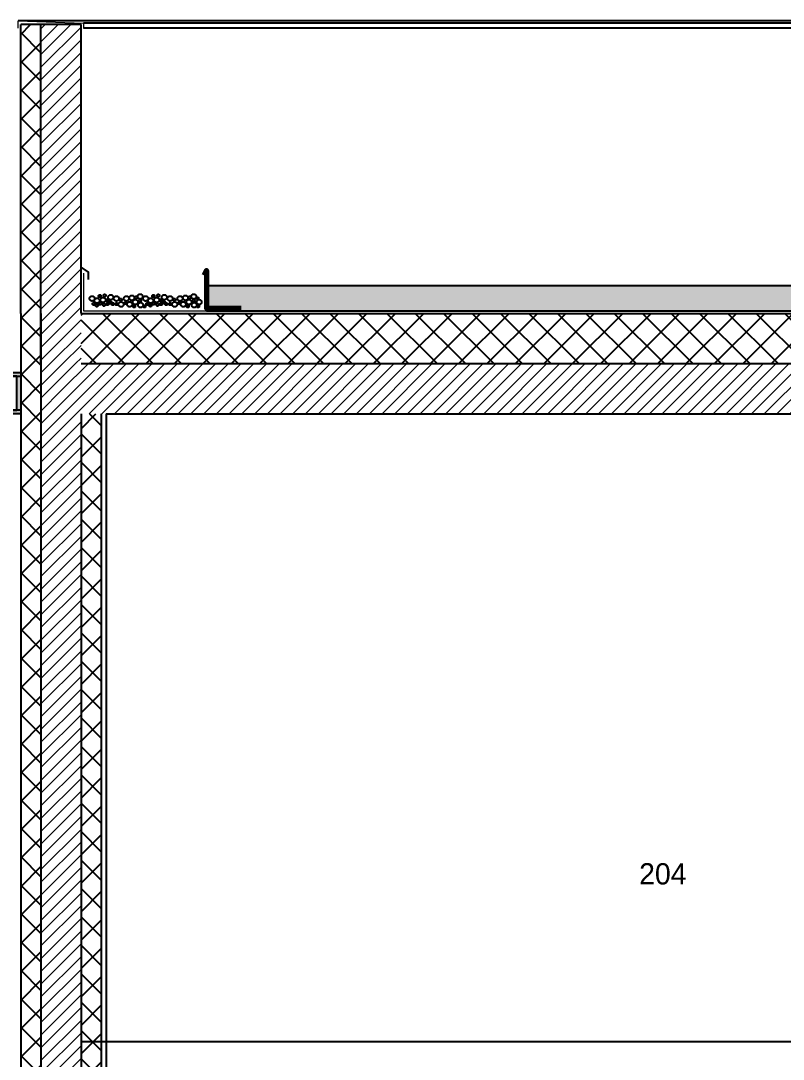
# Model space of a CAD drawing. Header units: centimetres. Extents: x -35664 to 50682, y -23001 to 23705.
# Drawn here: x 4324.2 to 4627.7, y -20225.9 to -19812.4 of the extents above; entities that cross this region are included whole.
import ezdxf

# ---------------------------------------------------------------- set-up
doc = ezdxf.new("R2010")
doc.units = ezdxf.units.CM
for name, color, linetype in [('B GÈnÈral_Hatch', 252, 'Continuous'), ('B Général', 252, 'Continuous'), ('prlm-Coupe', 252, 'Continuous')]:
    doc.layers.add(name, color=color, linetype=linetype)
doc.styles.add('Eurostile', font='Eurosti.TTF')
pattern_1 = [(45, (-23116.8977, 10090.366), (2.4253472, -2.6458333), [])]

# ---------------------------------------------------------------- blocks, each defined once
blk = doc.blocks.new('B 90.Groupe-903-1')
at = {"layer": 'B Général', "linetype": 'Continuous'}
for points in [[(4358.32, -12539.61), (4358.09, -12539.47), (4357.56, -12539.47), (4357.1, -12539.74), (4356.83, -12540.2), (4356.83, -12540.74), (4357.1, -12541.2), (4357.56, -12541.47), (4358.09, -12541.47), (4358.55, -12541.2), (4358.81, -12540.74), (4358.81, -12540.2), (4358.55, -12539.74), (4358.32, -12539.61)], [(4360.3, -12540.45), (4360.07, -12540.32), (4359.54, -12540.32), (4359.08, -12540.59), (4358.81, -12541.05), (4358.81, -12541.59), (4359.08, -12542.05), (4359.54, -12542.32), (4360.07, -12542.32), (4360.53, -12542.05), (4360.79, -12541.59), (4360.79, -12541.05), (4360.53, -12540.59), (4360.3, -12540.45)], [(4361.14, -12539.04), (4361.02, -12538.97), (4360.76, -12538.97), (4360.53, -12539.11), (4360.4, -12539.34), (4360.4, -12539.61), (4360.53, -12539.84), (4360.76, -12539.97), (4361.02, -12539.97), (4361.25, -12539.84), (4361.38, -12539.61), (4361.38, -12539.34), (4361.25, -12539.11), (4361.14, -12539.04)], [(4362.67, -12540.18), (4362.44, -12540.05), (4361.91, -12540.05), (4361.45, -12540.32), (4361.19, -12540.78), (4361.19, -12541.32), (4361.45, -12541.78), (4361.91, -12542.05), (4362.44, -12542.05), (4362.9, -12541.78), (4363.17, -12541.32), (4363.17, -12540.78), (4362.9, -12540.32), (4362.67, -12540.18)], [(4363.1, -12538.84), (4362.98, -12538.77), (4362.72, -12538.77), (4362.49, -12538.91), (4362.35, -12539.14), (4362.35, -12539.41), (4362.49, -12539.64), (4362.72, -12539.77), (4362.98, -12539.77), (4363.21, -12539.64), (4363.34, -12539.41), (4363.34, -12539.14), (4363.21, -12538.91), (4363.1, -12538.84)], [(4364.11, -12540.79), (4363.99, -12540.72), (4363.73, -12540.72), (4363.5, -12540.86), (4363.36, -12541.09), (4363.36, -12541.36), (4363.5, -12541.59), (4363.73, -12541.72), (4363.99, -12541.72), (4364.22, -12541.59), (4364.35, -12541.36), (4364.35, -12541.09), (4364.22, -12540.86), (4364.11, -12540.79)], [(4365.74, -12539.11), (4365.51, -12538.97), (4364.98, -12538.97), (4364.52, -12539.24), (4364.25, -12539.7), (4364.25, -12540.24), (4364.52, -12540.7), (4364.98, -12540.97), (4365.51, -12540.97), (4365.97, -12540.7), (4366.23, -12540.24), (4366.23, -12539.7), (4365.97, -12539.24), (4365.74, -12539.11)], [(4368.02, -12539.61), (4367.79, -12539.47), (4367.26, -12539.47), (4366.8, -12539.74), (4366.53, -12540.2), (4366.53, -12540.74), (4366.8, -12541.2), (4367.26, -12541.47), (4367.79, -12541.47), (4368.25, -12541.2), (4368.51, -12540.74), (4368.51, -12540.2), (4368.25, -12539.74), (4368.02, -12539.61)], [(4369.45, -12540.54), (4369.34, -12540.47), (4369.07, -12540.47), (4368.84, -12540.61), (4368.71, -12540.84), (4368.71, -12541.11), (4368.84, -12541.34), (4369.07, -12541.47), (4369.34, -12541.47), (4369.57, -12541.34), (4369.7, -12541.11), (4369.7, -12540.84), (4369.57, -12540.61), (4369.45, -12540.54)], [(4371.97, -12539.61), (4371.74, -12539.47), (4371.21, -12539.47), (4370.75, -12539.74), (4370.49, -12540.2), (4370.49, -12540.74), (4370.75, -12541.2), (4371.21, -12541.47), (4371.74, -12541.47), (4372.2, -12541.2), (4372.47, -12540.74), (4372.47, -12540.2), (4372.2, -12539.74), (4371.97, -12539.61)], [(4374.15, -12539.34), (4373.92, -12539.21), (4373.39, -12539.21), (4372.93, -12539.47), (4372.67, -12539.94), (4372.67, -12540.47), (4372.93, -12540.94), (4373.39, -12541.21), (4373.92, -12541.21), (4374.38, -12540.94), (4374.65, -12540.47), (4374.65, -12539.94), (4374.38, -12539.47), (4374.15, -12539.34)], [(4375.54, -12541.01), (4375.31, -12540.87), (4374.78, -12540.87), (4374.32, -12541.14), (4374.05, -12541.6), (4374.05, -12542.14), (4374.32, -12542.6), (4374.78, -12542.87), (4375.31, -12542.87), (4375.77, -12542.6), (4376.03, -12542.14), (4376.03, -12541.6), (4375.77, -12541.14), (4375.54, -12541.01)], [(4375.59, -12539.64), (4375.47, -12539.57), (4375.21, -12539.57), (4374.98, -12539.71), (4374.84, -12539.94), (4374.84, -12540.21), (4374.98, -12540.44), (4375.21, -12540.57), (4375.47, -12540.57), (4375.7, -12540.44), (4375.83, -12540.21), (4375.83, -12539.94), (4375.7, -12539.71), (4375.59, -12539.64)], [(4377.47, -12538.81), (4377.24, -12538.67), (4376.71, -12538.67), (4376.25, -12538.94), (4375.99, -12539.4), (4375.99, -12539.94), (4376.25, -12540.4), (4376.71, -12540.67), (4377.24, -12540.67), (4377.7, -12540.4), (4377.96, -12539.94), (4377.96, -12539.4), (4377.7, -12538.94), (4377.47, -12538.81)], [(4377.11, -12540.94), (4376.99, -12540.87), (4376.73, -12540.87), (4376.5, -12541.01), (4376.37, -12541.24), (4376.37, -12541.51), (4376.5, -12541.74), (4376.73, -12541.87), (4376.99, -12541.87), (4377.22, -12541.74), (4377.36, -12541.51), (4377.36, -12541.24), (4377.22, -12541.01), (4377.11, -12540.94)], [(4379.66, -12539.61), (4379.43, -12539.47), (4378.9, -12539.47), (4378.44, -12539.74), (4378.18, -12540.2), (4378.18, -12540.74), (4378.44, -12541.2), (4378.9, -12541.47), (4379.43, -12541.47), (4379.89, -12541.2), (4380.16, -12540.74), (4380.16, -12540.2), (4379.89, -12539.74), (4379.66, -12539.61)], [(4381.64, -12540.45), (4381.41, -12540.32), (4380.88, -12540.32), (4380.42, -12540.59), (4380.16, -12541.05), (4380.16, -12541.59), (4380.42, -12542.05), (4380.88, -12542.32), (4381.41, -12542.32), (4381.87, -12542.05), (4382.13, -12541.59), (4382.13, -12541.05), (4381.87, -12540.59), (4381.64, -12540.45)], [(4382.48, -12539.04), (4382.37, -12538.97), (4382.1, -12538.97), (4381.87, -12539.11), (4381.74, -12539.34), (4381.74, -12539.61), (4381.87, -12539.84), (4382.1, -12539.97), (4382.37, -12539.97), (4382.6, -12539.84), (4382.73, -12539.61), (4382.73, -12539.34), (4382.6, -12539.11), (4382.48, -12539.04)], [(4384.02, -12540.18), (4383.79, -12540.05), (4383.26, -12540.05), (4382.8, -12540.32), (4382.53, -12540.78), (4382.53, -12541.32), (4382.8, -12541.78), (4383.26, -12542.05), (4383.79, -12542.05), (4384.24, -12541.78), (4384.51, -12541.32), (4384.51, -12540.78), (4384.24, -12540.32), (4384.02, -12540.18)], [(4384.44, -12538.84), (4384.32, -12538.77), (4384.06, -12538.77), (4383.83, -12538.91), (4383.7, -12539.14), (4383.7, -12539.41), (4383.83, -12539.64), (4384.06, -12539.77), (4384.32, -12539.77), (4384.55, -12539.64), (4384.69, -12539.41), (4384.69, -12539.14), (4384.55, -12538.91), (4384.44, -12538.84)], [(4385.45, -12540.79), (4385.34, -12540.72), (4385.07, -12540.72), (4384.84, -12540.86), (4384.71, -12541.09), (4384.71, -12541.36), (4384.84, -12541.59), (4385.07, -12541.72), (4385.34, -12541.72), (4385.56, -12541.59), (4385.7, -12541.36), (4385.7, -12541.09), (4385.56, -12540.86), (4385.45, -12540.79)], [(4387.08, -12539.11), (4386.85, -12538.97), (4386.32, -12538.97), (4385.86, -12539.24), (4385.6, -12539.7), (4385.6, -12540.24), (4385.86, -12540.7), (4386.32, -12540.97), (4386.85, -12540.97), (4387.31, -12540.7), (4387.58, -12540.24), (4387.58, -12539.7), (4387.31, -12539.24), (4387.08, -12539.11)], [(4389.36, -12539.61), (4389.13, -12539.47), (4388.6, -12539.47), (4388.14, -12539.74), (4387.87, -12540.2), (4387.87, -12540.74), (4388.14, -12541.2), (4388.6, -12541.47), (4389.13, -12541.47), (4389.59, -12541.2), (4389.85, -12540.74), (4389.85, -12540.2), (4389.59, -12539.74), (4389.36, -12539.61)], [(4390.79, -12540.54), (4390.68, -12540.47), (4390.41, -12540.47), (4390.18, -12540.61), (4390.05, -12540.84), (4390.05, -12541.11), (4390.18, -12541.34), (4390.41, -12541.47), (4390.68, -12541.47), (4390.91, -12541.34), (4391.04, -12541.11), (4391.04, -12540.84), (4390.91, -12540.61), (4390.79, -12540.54)], [(4393.32, -12539.61), (4393.09, -12539.47), (4392.56, -12539.47), (4392.1, -12539.74), (4391.83, -12540.2), (4391.83, -12540.74), (4392.1, -12541.2), (4392.56, -12541.47), (4393.09, -12541.47), (4393.55, -12541.2), (4393.81, -12540.74), (4393.81, -12540.2), (4393.55, -12539.74), (4393.32, -12539.61)], [(4395.49, -12539.34), (4395.26, -12539.21), (4394.73, -12539.21), (4394.28, -12539.47), (4394.01, -12539.94), (4394.01, -12540.47), (4394.28, -12540.94), (4394.73, -12541.21), (4395.26, -12541.21), (4395.72, -12540.94), (4395.99, -12540.47), (4395.99, -12539.94), (4395.72, -12539.47), (4395.49, -12539.34)], [(4396.88, -12541.01), (4396.65, -12540.87), (4396.12, -12540.87), (4395.66, -12541.14), (4395.4, -12541.6), (4395.4, -12542.14), (4395.66, -12542.6), (4396.12, -12542.87), (4396.65, -12542.87), (4397.11, -12542.6), (4397.37, -12542.14), (4397.37, -12541.6), (4397.11, -12541.14), (4396.88, -12541.01)], [(4396.93, -12539.64), (4396.81, -12539.57), (4396.55, -12539.57), (4396.32, -12539.71), (4396.19, -12539.94), (4396.19, -12540.21), (4396.32, -12540.44), (4396.55, -12540.57), (4396.81, -12540.57), (4397.04, -12540.44), (4397.18, -12540.21), (4397.18, -12539.94), (4397.04, -12539.71), (4396.93, -12539.64)], [(4398.81, -12538.81), (4398.58, -12538.67), (4398.05, -12538.67), (4397.59, -12538.94), (4397.33, -12539.4), (4397.33, -12539.94), (4397.59, -12540.4), (4398.05, -12540.67), (4398.58, -12540.67), (4399.04, -12540.4), (4399.31, -12539.94), (4399.31, -12539.4), (4399.04, -12538.94), (4398.81, -12538.81)], [(4398.45, -12540.94), (4398.34, -12540.87), (4398.07, -12540.87), (4397.84, -12541.01), (4397.71, -12541.24), (4397.71, -12541.51), (4397.84, -12541.74), (4398.07, -12541.87), (4398.34, -12541.87), (4398.57, -12541.74), (4398.7, -12541.51), (4398.7, -12541.24), (4398.57, -12541.01), (4398.45, -12540.94)], [(4400, -12539.94), (4399.88, -12539.87), (4399.62, -12539.87), (4399.39, -12540.01), (4399.26, -12540.24), (4399.26, -12540.51), (4399.39, -12540.74), (4399.62, -12540.87), (4399.88, -12540.87), (4400.11, -12540.74), (4400.24, -12540.51), (4400.24, -12540.24), (4400.11, -12540.01), (4400, -12539.94)], [(4400.95, -12541.01), (4400.72, -12540.87), (4400.19, -12540.87), (4399.73, -12541.14), (4399.46, -12541.6), (4399.46, -12542.14), (4399.73, -12542.6), (4400.19, -12542.87), (4400.72, -12542.87), (4401.18, -12542.6), (4401.44, -12542.14), (4401.44, -12541.6), (4401.18, -12541.14), (4400.95, -12541.01)], [(4358.74, -12542.17), (4358.62, -12542.11), (4358.36, -12542.11), (4358.13, -12542.24), (4358, -12542.47), (4358, -12542.74), (4358.13, -12542.97), (4358.36, -12543.11), (4358.62, -12543.11), (4358.85, -12542.97), (4358.99, -12542.74), (4358.99, -12542.47), (4358.85, -12542.24), (4358.74, -12542.17)], [(4359.95, -12542.79), (4359.84, -12542.72), (4359.57, -12542.72), (4359.34, -12542.86), (4359.21, -12543.09), (4359.21, -12543.36), (4359.34, -12543.59), (4359.57, -12543.72), (4359.84, -12543.72), (4360.06, -12543.59), (4360.2, -12543.36), (4360.2, -12543.09), (4360.06, -12542.86), (4359.95, -12542.79)], [(4361.24, -12542.04), (4361.12, -12541.97), (4360.86, -12541.97), (4360.63, -12542.11), (4360.49, -12542.34), (4360.49, -12542.61), (4360.63, -12542.84), (4360.86, -12542.97), (4361.12, -12542.97), (4361.35, -12542.84), (4361.48, -12542.61), (4361.48, -12542.34), (4361.35, -12542.11), (4361.24, -12542.04)], [(4362.82, -12542.54), (4362.71, -12542.47), (4362.44, -12542.47), (4362.21, -12542.61), (4362.08, -12542.84), (4362.08, -12543.11), (4362.21, -12543.34), (4362.44, -12543.47), (4362.71, -12543.47), (4362.93, -12543.34), (4363.07, -12543.11), (4363.07, -12542.84), (4362.93, -12542.61), (4362.82, -12542.54)], [(4364.21, -12542.24), (4364.09, -12542.17), (4363.83, -12542.17), (4363.6, -12542.31), (4363.46, -12542.54), (4363.46, -12542.81), (4363.6, -12543.04), (4363.83, -12543.17), (4364.09, -12543.17), (4364.32, -12543.04), (4364.45, -12542.81), (4364.45, -12542.54), (4364.32, -12542.31), (4364.21, -12542.24)], [(4365.39, -12541.54), (4365.28, -12541.47), (4365.01, -12541.47), (4364.78, -12541.61), (4364.65, -12541.84), (4364.65, -12542.11), (4364.78, -12542.34), (4365.01, -12542.47), (4365.28, -12542.47), (4365.51, -12542.34), (4365.64, -12542.11), (4365.64, -12541.84), (4365.51, -12541.61), (4365.39, -12541.54)], [(4366.28, -12542.24), (4366.17, -12542.17), (4365.9, -12542.17), (4365.67, -12542.31), (4365.54, -12542.54), (4365.54, -12542.81), (4365.67, -12543.04), (4365.9, -12543.17), (4366.17, -12543.17), (4366.4, -12543.04), (4366.53, -12542.81), (4366.53, -12542.54), (4366.4, -12542.31), (4366.28, -12542.24)], [(4367.77, -12542.24), (4367.65, -12542.17), (4367.39, -12542.17), (4367.16, -12542.31), (4367.03, -12542.54), (4367.03, -12542.81), (4367.16, -12543.04), (4367.39, -12543.17), (4367.65, -12543.17), (4367.88, -12543.04), (4368.02, -12542.81), (4368.02, -12542.54), (4367.88, -12542.31), (4367.77, -12542.24)], [(4369.87, -12541.95), (4369.64, -12541.81), (4369.11, -12541.81), (4368.65, -12542.08), (4368.38, -12542.54), (4368.38, -12543.08), (4368.65, -12543.54), (4369.11, -12543.81), (4369.64, -12543.81), (4370.1, -12543.54), (4370.36, -12543.08), (4370.36, -12542.54), (4370.1, -12542.08), (4369.87, -12541.95)], [(4371.43, -12541.84), (4371.31, -12541.77), (4371.05, -12541.77), (4370.82, -12541.91), (4370.69, -12542.14), (4370.69, -12542.41), (4370.82, -12542.64), (4371.05, -12542.77), (4371.31, -12542.77), (4371.54, -12542.64), (4371.68, -12542.41), (4371.68, -12542.14), (4371.54, -12541.91), (4371.43, -12541.84)], [(4373.27, -12541.91), (4373.04, -12541.77), (4372.51, -12541.77), (4372.05, -12542.04), (4371.79, -12542.5), (4371.79, -12543.04), (4372.05, -12543.5), (4372.51, -12543.77), (4373.04, -12543.77), (4373.5, -12543.5), (4373.77, -12543.04), (4373.77, -12542.5), (4373.5, -12542.04), (4373.27, -12541.91)], [(4374.79, -12543.14), (4374.68, -12543.07), (4374.41, -12543.07), (4374.18, -12543.21), (4374.05, -12543.44), (4374.05, -12543.71), (4374.18, -12543.94), (4374.41, -12544.07), (4374.68, -12544.07), (4374.91, -12543.94), (4375.04, -12543.71), (4375.04, -12543.44), (4374.91, -12543.21), (4374.79, -12543.14)], [(4377.62, -12542.21), (4377.39, -12542.07), (4376.86, -12542.07), (4376.4, -12542.34), (4376.14, -12542.8), (4376.14, -12543.34), (4376.4, -12543.8), (4376.86, -12544.07), (4377.39, -12544.07), (4377.85, -12543.8), (4378.12, -12543.34), (4378.12, -12542.8), (4377.85, -12542.34), (4377.62, -12542.21)], [(4378.89, -12543.14), (4378.78, -12543.07), (4378.51, -12543.07), (4378.28, -12543.21), (4378.15, -12543.44), (4378.15, -12543.71), (4378.28, -12543.94), (4378.51, -12544.07), (4378.78, -12544.07), (4379.01, -12543.94), (4379.14, -12543.71), (4379.14, -12543.44), (4379.01, -12543.21), (4378.89, -12543.14)], [(4380.08, -12542.17), (4379.97, -12542.11), (4379.7, -12542.11), (4379.47, -12542.24), (4379.34, -12542.47), (4379.34, -12542.74), (4379.47, -12542.97), (4379.7, -12543.11), (4379.97, -12543.11), (4380.2, -12542.97), (4380.33, -12542.74), (4380.33, -12542.47), (4380.2, -12542.24), (4380.08, -12542.17)], [(4381.29, -12542.79), (4381.18, -12542.72), (4380.91, -12542.72), (4380.68, -12542.86), (4380.55, -12543.09), (4380.55, -12543.36), (4380.68, -12543.59), (4380.91, -12543.72), (4381.18, -12543.72), (4381.41, -12543.59), (4381.54, -12543.36), (4381.54, -12543.09), (4381.41, -12542.86), (4381.29, -12542.79)], [(4382.58, -12542.04), (4382.47, -12541.97), (4382.2, -12541.97), (4381.97, -12542.11), (4381.84, -12542.34), (4381.84, -12542.61), (4381.97, -12542.84), (4382.2, -12542.97), (4382.47, -12542.97), (4382.69, -12542.84), (4382.83, -12542.61), (4382.83, -12542.34), (4382.69, -12542.11), (4382.58, -12542.04)], [(4384.16, -12542.54), (4384.05, -12542.47), (4383.78, -12542.47), (4383.55, -12542.61), (4383.42, -12542.84), (4383.42, -12543.11), (4383.55, -12543.34), (4383.78, -12543.47), (4384.05, -12543.47), (4384.28, -12543.34), (4384.41, -12543.11), (4384.41, -12542.84), (4384.28, -12542.61), (4384.16, -12542.54)], [(4385.55, -12542.24), (4385.43, -12542.17), (4385.17, -12542.17), (4384.94, -12542.31), (4384.81, -12542.54), (4384.81, -12542.81), (4384.94, -12543.04), (4385.17, -12543.17), (4385.43, -12543.17), (4385.66, -12543.04), (4385.8, -12542.81), (4385.8, -12542.54), (4385.66, -12542.31), (4385.55, -12542.24)], [(4386.74, -12541.54), (4386.62, -12541.47), (4386.36, -12541.47), (4386.13, -12541.61), (4385.99, -12541.84), (4385.99, -12542.11), (4386.13, -12542.34), (4386.36, -12542.47), (4386.62, -12542.47), (4386.85, -12542.34), (4386.98, -12542.11), (4386.98, -12541.84), (4386.85, -12541.61), (4386.74, -12541.54)], [(4387.63, -12542.24), (4387.51, -12542.17), (4387.25, -12542.17), (4387.02, -12542.31), (4386.88, -12542.54), (4386.88, -12542.81), (4387.02, -12543.04), (4387.25, -12543.17), (4387.51, -12543.17), (4387.74, -12543.04), (4387.87, -12542.81), (4387.87, -12542.54), (4387.74, -12542.31), (4387.63, -12542.24)], [(4389.11, -12542.24), (4389, -12542.17), (4388.73, -12542.17), (4388.5, -12542.31), (4388.37, -12542.54), (4388.37, -12542.81), (4388.5, -12543.04), (4388.73, -12543.17), (4389, -12543.17), (4389.23, -12543.04), (4389.36, -12542.81), (4389.36, -12542.54), (4389.23, -12542.31), (4389.11, -12542.24)], [(4391.21, -12541.95), (4390.98, -12541.81), (4390.45, -12541.81), (4389.99, -12542.08), (4389.73, -12542.54), (4389.73, -12543.08), (4389.99, -12543.54), (4390.45, -12543.81), (4390.98, -12543.81), (4391.44, -12543.54), (4391.71, -12543.08), (4391.71, -12542.54), (4391.44, -12542.08), (4391.21, -12541.95)], [(4392.77, -12541.84), (4392.66, -12541.77), (4392.39, -12541.77), (4392.16, -12541.91), (4392.03, -12542.14), (4392.03, -12542.41), (4392.16, -12542.64), (4392.39, -12542.77), (4392.66, -12542.77), (4392.89, -12542.64), (4393.02, -12542.41), (4393.02, -12542.14), (4392.89, -12541.91), (4392.77, -12541.84)], [(4394.62, -12541.91), (4394.39, -12541.77), (4393.86, -12541.77), (4393.4, -12542.04), (4393.13, -12542.5), (4393.13, -12543.04), (4393.4, -12543.5), (4393.86, -12543.77), (4394.39, -12543.77), (4394.84, -12543.5), (4395.11, -12543.04), (4395.11, -12542.5), (4394.84, -12542.04), (4394.62, -12541.91)], [(4396.14, -12543.14), (4396.02, -12543.07), (4395.76, -12543.07), (4395.53, -12543.21), (4395.4, -12543.44), (4395.4, -12543.71), (4395.53, -12543.94), (4395.76, -12544.07), (4396.02, -12544.07), (4396.25, -12543.94), (4396.39, -12543.71), (4396.39, -12543.44), (4396.25, -12543.21), (4396.14, -12543.14)], [(4398.97, -12542.21), (4398.74, -12542.07), (4398.21, -12542.07), (4397.75, -12542.34), (4397.48, -12542.8), (4397.48, -12543.34), (4397.75, -12543.8), (4398.21, -12544.07), (4398.74, -12544.07), (4399.2, -12543.8), (4399.46, -12543.34), (4399.46, -12542.8), (4399.2, -12542.34), (4398.97, -12542.21)], [(4400.24, -12543.14), (4400.12, -12543.07), (4399.86, -12543.07), (4399.63, -12543.21), (4399.49, -12543.44), (4399.49, -12543.71), (4399.63, -12543.94), (4399.86, -12544.07), (4400.12, -12544.07), (4400.35, -12543.94), (4400.48, -12543.71), (4400.48, -12543.44), (4400.35, -12543.21), (4400.24, -12543.14)]]:
    blk.add_open_spline(points, degree=2, dxfattribs=at)
blk = doc.blocks.new('B 90.Groupe-921-1')
at = {"layer": 'B GÈnÈral_Hatch', "linetype": 'Continuous'}
blk.add_hatch(color=250, dxfattribs=at).paths.add_polyline_path([(4329.44, -12584.88), (4329.44, -12586.38), (4319.44, -12586.38), (4319.44, -12584.88), (4327.94, -12584.88), (4327.94, -12571.38), (4319.44, -12571.38), (4319.44, -12569.88), (4329.44, -12569.88), (4329.44, -12571.38), (4329.44, -12584.88)])
at = {"layer": 'B Général', "linetype": 'Continuous', "flags": 128}
for points in [[(3662.92, -12569.88), (4329.44, -12569.88), (4329.44, -12586.38), (3662.92, -12586.38)], [(3662.92, -12571.38), (4329.44, -12571.38), (4329.44, -12584.87), (3662.92, -12584.87)]]:
    blk.add_lwpolyline(points, close=True, dxfattribs=at)
at = {"layer": 'B Général', "flags": 128}
blk.add_lwpolyline([(4329.44, -12584.88), (4329.44, -12586.38), (4319.44, -12586.38), (4319.44, -12584.88), (4327.94, -12584.88), (4327.94, -12571.38), (4319.44, -12571.38), (4319.44, -12569.88), (4329.44, -12569.88), (4329.44, -12571.38), (4329.44, -12571.38), (4329.44, -12584.88)], close=True, dxfattribs=at)
blk = doc.blocks.new('A$C373B78D5')
at = {"layer": 'B GÈnÈral_Hatch', "linetype": 'Continuous'}
h = blk.add_hatch(dxfattribs=at)
h.set_pattern_fill('02_ISOLANT', color=256, style=0, pattern_type=2)
h.set_pattern_definition([(45, (-23116.898, 10090.366), (-5.6568543, 5.6568542), []), (135, (-23116.898, 10090.366), (5.6568542, 5.6568543), [])])
h.paths.add_polyline_path([(-18787.46, -2341), (-18787.46, -2456), (-18779.46, -2456), (-18779.46, -2341)])
at = {"layer": 'B GÈnÈral_Hatch', "linetype": 'Continuous', "lineweight": 18}
h = blk.add_hatch(dxfattribs=at)
h.set_pattern_fill('50_BETON', color=256, style=0, pattern_type=2)
h.set_pattern_definition(pattern_1)
h.paths.add_polyline_path([(-18779.46, -2341), (-18779.46, -2476), (-18763.46, -2476), (-18763.46, -2341)])
at = {"layer": 'B GÈnÈral_Hatch', "linetype": 'Continuous'}
h = blk.add_hatch(dxfattribs=at)
h.set_pattern_fill('H_SABLE', color=256, scale=0.030748, style=0, pattern_type=2)
h.set_pattern_definition([(45, (37281.2407, -115262.277), (3.90499343, -3.90499343), [0.05522495, -5.46726973]), (45, (37280.5497, -115264.072), (3.90499343, -3.90499343), [0.05522495, -5.46726973]), (45, (37282.168, -115263.817), (3.90499343, -3.90499343), [0.05522495, -5.46726973]), (45, (37278.1554, -115262.8907), (3.90499343, -3.90499343), [0.05522495, -5.46726973]), (45, (37279.3405, -115264.6135), (3.90499343, -3.90499343), [0.05522495, -5.46726973]), (45, (37280.235, -115265.539), (3.90499343, -3.90499343), [0.05522495, -5.46726973]), (45, (37281.574, -115264.8356), (3.90499343, -3.90499343), [0.05522495, -5.46726973]), (45, (37280.413, -115260.385), (3.90499343, -3.90499343), [0.05522495, -5.46726973]), (45, (37282.8216, -115263.366), (3.90499343, -3.90499343), [0.13806237, -5.3844323]), (45, (37280.2244, -115261.9077), (3.90499343, -3.90499343), [0.05522495, -5.46726973]), (45, (37278.272, -115264.573), (3.90499343, -3.90499343), [0.05522495, -5.46726973]), (45, (37279.197, -115261.739), (3.90499343, -3.90499343), [0.13806237, -5.3844323]), (45, (37280.8864, -115266.6206), (3.90499343, -3.90499343), [0.05522495, -5.46726973]), (45, (37280.001, -115263.317), (3.90499343, -3.90499343), [0.13806237, -5.3844323]), (45, (37279.013, -115266.187), (3.90499343, -3.90499343), [0.13806237, -5.3844323])])
h.paths.add_polyline_path([(-18713.46, -2445), (-18713.46, -2455), (-18258.94, -2455), (-18258.94, -2445)])
h = blk.add_hatch(dxfattribs=at)
h.set_pattern_fill('02_ISOLANT', color=256, angle=-90, style=0, pattern_type=2)
h.set_pattern_definition([(315, (-23116.898, 10090.366), (5.6568542, 5.6568542), []), (45, (-23116.898, 10090.366), (5.6568542, -5.6568542), [])])
h.paths.add_polyline_path([(-18779.46, -2456), (-18787.46, -2456), (-18787.46, -3035), (-18779.46, -3035)])
h = blk.add_hatch(dxfattribs=at)
h.set_pattern_fill('02_ISOLANT', color=256, angle=-180, style=0, pattern_type=2)
h.set_pattern_definition([(225, (-23116.898, 10090.366), (5.6568542, -5.6568542), []), (315, (-23116.898, 10090.366), (-5.6568542, -5.6568542), [])])
h.paths.add_polyline_path([(-18208.94, -2476), (-18208.94, -2456), (-18763.46, -2456), (-18763.46, -2476)])
at = {"layer": 'B GÈnÈral_Hatch', "linetype": 'Continuous', "lineweight": 18}
h = blk.add_hatch(dxfattribs=at)
h.set_pattern_fill('50_BETON', color=256, style=0, pattern_type=2)
h.set_pattern_definition(pattern_1)
h.paths.add_polyline_path([(-18208.93, -2496), (-18192.93, -2476), (-18779.46, -2476), (-18763.46, -2496)])
h = blk.add_hatch(dxfattribs=at)
h.set_pattern_fill('50_BETON', color=256, style=0, pattern_type=2)
h.set_pattern_definition(pattern_1)
h.paths.add_polyline_path([(-18763.46, -3035), (-18763.46, -2496), (-18779.46, -2476), (-18779.46, -3035)])
at = {"layer": 'B GÈnÈral_Hatch', "linetype": 'Continuous'}
h = blk.add_hatch(dxfattribs=at)
h.set_pattern_fill('02_ISOLANT', color=256, angle=-180, style=0, pattern_type=2)
h.set_pattern_definition([(225, (-23116.898, 10090.366), (5.6568542, -5.6568542), []), (315, (-23116.898, 10090.366), (-5.6568542, -5.6568542), [])])
h.paths.add_polyline_path([(-18755.46, -3035), (-18755.46, -2496), (-18763.46, -2496), (-18763.46, -3035)])
at = {"layer": 'B Général', "linetype": 'Continuous'}
for p, q in [((-18183.94, -2339.5), (-18788.46, -2339.5)), ((-18787.46, -2456), (-18787.46, -2341)), ((-18763.46, -2341), (-18787.46, -2341)), ((-18787.46, -2456), (-18787.46, -2341)), ((-18779.46, -2456), (-18779.46, -2341)), ((-18779.46, -2456), (-18779.46, -2341)), ((-18763.46, -2456), (-18763.46, -2341)), ((-18763.46, -2456), (-18763.46, -2341)), ((-18209.94, -2340.5), (-18762.46, -2340.5)), ((-18209.94, -2342.5), (-18762.46, -2342.5)), ((-18787.46, -2456), (-18787.46, -3035)), ((-18787.46, -2456), (-18787.46, -2753)), ((-18779.46, -2476), (-18779.46, -2456)), ((-18779.46, -2456), (-18779.46, -2476)), ((-18763.46, -2456), (-18208.94, -2456)), ((-18763.46, -2456), (-18208.94, -2456)), ((-18779.46, -2476), (-18779.46, -3035)), ((-18779.46, -2476), (-18779.46, -3035)), ((-18763.46, -2476), (-18208.94, -2476)), ((-18763.46, -2496), (-18763.46, -3035)), ((-18763.46, -2496), (-18763.46, -3035)), ((-18755.46, -2496), (-18755.46, -3035)), ((-18755.46, -2496), (-18755.46, -3035)), ((-18753.46, -2496), (-18218.93, -2496)), ((-18753.46, -2496), (-18218.93, -2496)), ((-18753.46, -2496), (-18753.46, -3035)), ((-18753.46, -2496), (-18753.46, -2746)), ((-18763.46, -2746), (-18218.93, -2746)), ((-18763.46, -2746), (-18218.93, -2746))]:
    blk.add_line(p, q, dxfattribs=at)
at = {"layer": 'B Général', "linetype": 'Continuous', "lineweight": 18, "flags": 128}
blk.add_lwpolyline([(-18788.46, -2342.51), (-18788.46, -2339.5), (-18762.46, -2340.5), (-18762.46, -2342.5)], dxfattribs=at)
at = {"layer": 'B Général', "flags": 128}
blk.add_lwpolyline([(-18760.46, -2442.58), (-18760.46, -2439.58), (-18763.46, -2437.68), (-18763.46, -2434.58)], dxfattribs=at)
at = {"layer": 'B Général', "linetype": 'Continuous', "lineweight": 70, "flags": 128}
blk.add_lwpolyline([(-18714.51, -2440.84), (-18713.46, -2439), (-18713.46, -2454), (-18699.76, -2454)], dxfattribs=at)
at = {"layer": 'B Général', "lineweight": 18, "flags": 128}
blk.add_lwpolyline([(-18762.46, -2440), (-18762.46, -2455), (-18209.94, -2455), (-18209.94, -2440)], dxfattribs=at)
at = {"layer": 'B Général', "linetype": 'Continuous', "flags": 128}
blk.add_lwpolyline([(-18713.46, -2445), (-18713.46, -2455), (-18258.94, -2455), (-18258.94, -2445)], close=True, dxfattribs=at)
at = {"layer": 'B Général'}
for name in ['B 90.Groupe-903-1', 'B 90.Groupe-921-1']:
    blk.add_blockref(name, (-23116.9, 10090.37), dxfattribs=at)
at = {"layer": 'B Général', "insert": (-18531.86, -2674.95), "char_height": 8.458, "attachment_point": 2, "line_spacing_factor": 0.895453, "style": 'Eurostile'}
blk.add_mtext('204', dxfattribs=at)

msp = doc.modelspace()

# ---------------------------------------------------------------- block references
at = {"layer": 'prlm-Coupe'}
msp.add_blockref('A$C373B78D5', (23111.623, -17472.851), dxfattribs=at)

doc.saveas('drawing.dxf')
